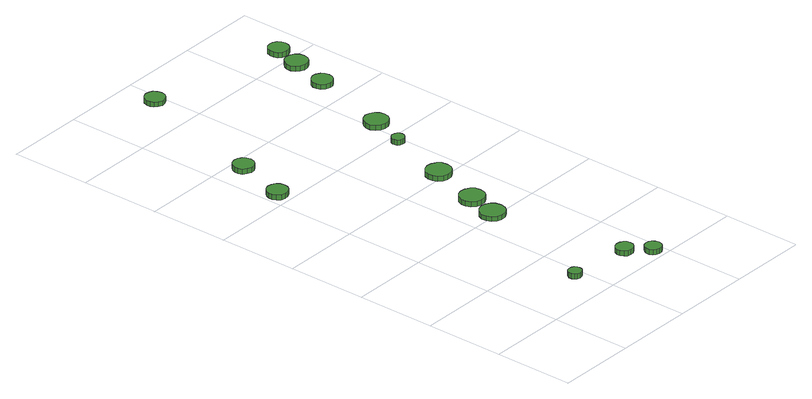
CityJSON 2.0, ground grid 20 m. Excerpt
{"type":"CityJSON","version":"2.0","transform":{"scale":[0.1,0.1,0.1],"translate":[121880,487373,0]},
"CityObjects":{
"tree1":{"type":"SolitaryVegetationObject","attributes":{"function":"something"},"geometry":[{"type":"MultiSurface","lod":"1","boundaries":[[[0,1,2,3,4,5,6,7,8,9,10,11,12,13,14]],[[15,16,17,18,19,20,21,22,23,24,25,26,27,28,29]],[[0,29,28,1]],[[1,28,27,2]],[[2,27,26,3]],[[3,26,25,4]],[[4,25,24,5]],[[5,24,23,6]],[[6,23,22,7]],[[7,22,21,8]],[[8,21,20,9]],[[9,20,19,10]],[[10,19,18,11]],[[11,18,17,12]],[[12,17,16,13]],[[13,16,15,14]],[[14,15,29,0]]]}]},
"tree2":{"type":"SolitaryVegetationObject","attributes":{"function":"something"},"geometry":[{"type":"MultiSurface","lod":"1","boundaries":[[[30,31,32,33,34,35,36,37,38,39,40,41,42,43,44]],[[45,46,47,48,49,50,51,52,53,54,55,56,57,58,59]],[[30,59,58,31]],[[31,58,57,32]],[[32,57,56,33]],[[33,56,55,34]],[[34,55,54,35]],[[35,54,53,36]],[[36,53,52,37]],[[37,52,51,38]],[[38,51,50,39]],[[39,50,49,40]],[[40,49,48,41]],[[41,48,47,42]],[[42,47,46,43]],[[43,46,45,44]],[[44,45,59,30]]]}]},
"tree3":{"type":"SolitaryVegetationObject","attributes":{"function":"something"},"geometry":[{"type":"MultiSurface","lod":"1","boundaries":[[[60,61,62,63,64,65,66,67,68,69,70,71,72,73,74]],[[75,76,77,78,79,80,81,82,83,84,85,86,87,88,89]],[[60,89,88,61]],[[61,88,87,62]],[[62,87,86,63]],[[63,86,85,64]],[[64,85,84,65]],[[65,84,83,66]],[[66,83,82,67]],[[67,82,81,68]],[[68,81,80,69]],[[69,80,79,70]],[[70,79,78,71]],[[71,78,77,72]],[[72,77,76,73]],[[73,76,75,74]],[[74,75,89,60]]]}]},
"tree4":{"type":"SolitaryVegetationObject","attributes":{"function":"something"},"geometry":[{"type":"MultiSurface","lod":"1","boundaries":[[[90,91,92,93,94,95,96,97,98,99,100,101,102,103,104]],[[105,106,107,108,109,110,111,112,113,114,115,116,117,118,119]],[[90,119,118,91]],[[91,118,117,92]],[[92,117,116,93]],[[93,116,115,94]],[[94,115,114,95]],[[95,114,113,96]],[[96,113,112,97]],[[97,112,111,98]],[[98,111,110,99]],[[99,110,109,100]],[[100,109,108,101]],[[101,108,107,102]],[[102,107,106,103]],[[103,106,105,104]],[[104,105,119,90]]]}]},
"tree5":{"type":"SolitaryVegetationObject","attributes":{"function":"something"},"geometry":[{"type":"MultiSurface","lod":"1","boundaries":[[[120,121,122,123,124,125,126,127,128,129,130,131,132,133,134]],[[135,136,137,138,139,140,141,142,143,144,145,146,147,148,149]],[[120,149,148,121]],[[121,148,147,122]],[[122,147,146,123]],[[123,146,145,124]],[[124,145,144,125]],[[125,144,143,126]],[[126,143,142,127]],[[127,142,141,128]],[[128,141,140,129]],[[129,140,139,130]],[[130,139,138,131]],[[131,138,137,132]],[[132,137,136,133]],[[133,136,135,134]],[[134,135,149,120]]]}]},
"tree6":{"type":"SolitaryVegetationObject","attributes":{"function":"something"},"geometry":[{"type":"MultiSurface","lod":"1","boundaries":[[[150,151,152,153,154,155,156,157,158,159,160,161,162,163,164]],[[165,166,167,168,169,170,171,172,173,174,175,176,177,178,179]],[[150,179,178,151]],[[151,178,177,152]],[[152,177,176,153]],[[153,176,175,154]],[[154,175,174,155]],[[155,174,173,156]],[[156,173,172,157]],[[157,172,171,158]],[[158,171,170,159]],[[159,170,169,160]],[[160,169,168,161]],[[161,168,167,162]],[[162,167,166,163]],[[163,166,165,164]],[[164,165,179,150]]]}]},
"tree7":{"type":"SolitaryVegetationObject","attributes":{"function":"something"},"geometry":[{"type":"MultiSurface","lod":"1","boundaries":[[[180,181,182,183,184,185,186,187,188,189,190,191,192,193,194]],[[195,196,197,198,199,200,201,202,203,204,205,206,207,208,209]],[[180,209,208,181]],[[181,208,207,182]],[[182,207,206,183]],[[183,206,205,184]],[[184,205,204,185]],[[185,204,203,186]],[[186,203,202,187]],[[187,202,201,188]],[[188,201,200,189]],[[189,200,199,190]],[[190,199,198,191]],[[191,198,197,192]],[[192,197,196,193]],[[193,196,195,194]],[[194,195,209,180]]]}]},
"tree8":{"type":"SolitaryVegetationObject","attributes":{"function":"something"},"geometry":[{"type":"MultiSurface","lod":"1","boundaries":[[[210,211,212,213,214,215,216,217,218,219,220,221,222,223,224]],[[225,226,227,228,229,230,231,232,233,234,235,236,237,238,239]],[[210,239,238,211]],[[211,238,237,212]],[[212,237,236,213]],[[213,236,235,214]],[[214,235,234,215]],[[215,234,233,216]],[[216,233,232,217]],[[217,232,231,218]],[[218,231,230,219]],[[219,230,229,220]],[[220,229,228,221]],[[221,228,227,222]],[[222,227,226,223]],[[223,226,225,224]],[[224,225,239,210]]]}]},
"tree9":{"type":"SolitaryVegetationObject","attributes":{"function":"something"},"geometry":[{"type":"MultiSurface","lod":"1","boundaries":[[[240,241,242,243,244,245,246,247,248,249,250,251,252,253,254]],[[255,256,257,258,259,260,261,262,263,264,265,266,267,268,269]],[[240,269,268,241]],[[241,268,267,242]],[[242,267,266,243]],[[243,266,265,244]],[[244,265,264,245]],[[245,264,263,246]],[[246,263,262,247]],[[247,262,261,248]],[[248,261,260,249]],[[249,260,259,250]],[[250,259,258,251]],[[251,258,257,252]],[[252,257,256,253]],[[253,256,255,254]],[[254,255,269,240]]]}]},
"tree10":{"type":"SolitaryVegetationObject","attributes":{"function":"something"},"geometry":[{"type":"MultiSurface","lod":"1","boundaries":[[[270,271,272,273,274,275,276,277,278,279,280,281,282,283,284]],[[285,286,287,288,289,290,291,292,293,294,295,296,297,298,299]],[[270,299,298,271]],[[271,298,297,272]],[[272,297,296,273]],[[273,296,295,274]],[[274,295,294,275]],[[275,294,293,276]],[[276,293,292,277]],[[277,292,291,278]],[[278,291,290,279]],[[279,290,289,280]],[[280,289,288,281]],[[281,288,287,282]],[[282,287,286,283]],[[283,286,285,284]],[[284,285,299,270]]]}]},
"tree11":{"type":"SolitaryVegetationObject","attributes":{"function":"something"},"geometry":[{"type":"MultiSurface","lod":"1","boundaries":[[[300,301,302,303,304,305,306,307,308,309,310,311,312,313,314]],[[315,316,317,318,319,320,321,322,323,324,325,326,327,328,329]],[[300,329,328,301]],[[301,328,327,302]],[[302,327,326,303]],[[303,326,325,304]],[[304,325,324,305]],[[305,324,323,306]],[[306,323,322,307]],[[307,322,321,308]],[[308,321,320,309]],[[309,320,319,310]],[[310,319,318,311]],[[311,318,317,312]],[[312,317,316,313]],[[313,316,315,314]],[[314,315,329,300]]]}]},
"tree12":{"type":"SolitaryVegetationObject","attributes":{"function":"something"},"geometry":[{"type":"MultiSurface","lod":"1","boundaries":[[[330,331,332,333,334,335,336,337,338,339,340,341,342,343,344]],[[345,346,347,348,349,350,351,352,353,354,355,356,357,358,359]],[[330,359,358,331]],[[331,358,357,332]],[[332,357,356,333]],[[333,356,355,334]],[[334,355,354,335]],[[335,354,353,336]],[[336,353,352,337]],[[337,352,351,338]],[[338,351,350,339]],[[339,350,349,340]],[[340,349,348,341]],[[341,348,347,342]],[[342,347,346,343]],[[343,346,345,344]],[[344,345,359,330]]]}]},
"tree13":{"type":"SolitaryVegetationObject","attributes":{"function":"something"},"geometry":[{"type":"MultiSurface","lod":"1","boundaries":[[[360,361,362,363,364,365,366,367,368,369,370,371,372,373,374]],[[375,376,377,378,379,380,381,382,383,384,385,386,387,388,389]],[[360,389,388,361]],[[361,388,387,362]],[[362,387,386,363]],[[363,386,385,364]],[[364,385,384,365]],[[365,384,383,366]],[[366,383,382,367]],[[367,382,381,368]],[[368,381,380,369]],[[369,380,379,370]],[[370,379,378,371]],[[371,378,377,372]],[[372,377,376,373]],[[373,376,375,374]],[[374,375,389,360]]]}]},
"tree14":{"type":"SolitaryVegetationObject","attributes":{"function":"something"},"geometry":[{"type":"MultiSurface","lod":"1","boundaries":[[[390,391,392,393,394,395,396,397,398,399,400,401,402,403,404]],[[405,406,407,408,409,410,411,412,413,414,415,416,417,418,419]],[[390,419,418,391]],[[391,418,417,392]],[[392,417,416,393]],[[393,416,415,394]],[[394,415,414,395]],[[395,414,413,396]],[[396,413,412,397]],[[397,412,411,398]],[[398,411,410,399]],[[399,410,409,400]],[[400,409,408,401]],[[401,408,407,402]],[[402,407,406,403]],[[403,406,405,404]],[[404,405,419,390]]]}]}
},
"vertices":[
[189,87,22],[188,94,22],[184,100,22],[178,103,22],[171,104,22],[164,102,22],[159,97,22],[156,91,22],[156,84,22],[159,78,22],[164,73,22],[171,71,22],[178,72,22],[184,75,22],[188,81,22],[188,81,9],[184,75,9],[178,72,9],[171,71,9],[164,73,9],[159,78,9],[156,84,9],[156,91,9],[159,97,9],[164,102,9],[171,104,9],[178,103,9],[184,100,9],[188,94,9],[189,87,9],
[61,837,16],[59,848,16],[53,857,16],[43,862,16],[32,863,16],[22,860,16],[14,852,16],[10,843,16],[10,832,16],[14,822,16],[22,815,16],[32,811,16],[43,813,16],[53,818,16],[59,827,16],[59,827,3],[53,818,3],[43,813,3],[32,811,3],[22,815,3],[14,822,3],[10,832,3],[10,843,3],[14,852,3],[22,860,3],[32,863,3],[43,862,3],[53,857,3],[59,848,3],[61,837,3],
[349,72,21],[347,81,21],[341,88,21],[334,92,21],[325,93,21],[316,91,21],[310,85,21],[306,76,21],[306,67,21],[310,59,21],[316,53,21],[325,51,21],[334,51,21],[341,56,21],[347,63,21],[347,63,8],[341,56,8],[334,51,8],[325,51,8],[316,53,8],[310,59,8],[306,67,8],[306,76,8],[310,85,8],[316,91,8],[325,93,8],[334,92,8],[341,88,8],[347,81,8],[349,72,8],
[99,967,18],[97,978,18],[91,986,18],[82,992,18],[71,993,18],[61,990,18],[52,982,18],[48,973,18],[48,962,18],[52,952,18],[61,945,18],[71,941,18],[82,942,18],[91,948,18],[97,957,18],[97,957,5],[91,948,5],[82,942,5],[71,941,5],[61,945,5],[52,952,5],[48,962,5],[48,973,5],[52,982,5],[61,990,5],[71,993,5],[82,992,5],[91,986,5],[97,978,5],[99,967,5],
[397,29,17],[395,38,17],[390,45,17],[383,49,17],[374,50,17],[366,47,17],[360,41,17],[356,34,17],[356,25,17],[360,17,17],[366,12,17],[374,9,17],[383,10,17],[390,14,17],[395,21,17],[395,21,4],[390,14,4],[383,10,4],[374,9,4],[366,12,4],[360,17,4],[356,25,4],[356,34,4],[360,41,4],[366,47,4],[374,50,4],[383,49,4],[390,45,4],[395,38,4],[397,29,4],
[296,404,20],[293,417,20],[286,427,20],[275,433,20],[262,435,20],[250,431,20],[240,422,20],[235,410,20],[235,398,20],[240,386,20],[250,377,20],[262,373,20],[275,374,20],[286,381,20],[293,391,20],[293,391,8],[286,381,8],[275,374,8],[262,373,8],[250,377,8],[240,386,8],[235,398,8],[235,410,8],[240,422,8],[250,431,8],[262,435,8],[275,433,8],[286,427,8],[293,417,8],[296,404,8],
[321,484,18],[319,497,18],[311,507,18],[300,513,18],[287,515,18],[275,511,18],[265,502,18],[260,490,18],[260,477,18],[265,466,18],[275,457,18],[287,453,18],[300,454,18],[311,461,18],[319,471,18],[319,471,5],[311,461,5],[300,454,5],[287,453,5],[275,457,5],[265,466,5],[260,477,5],[260,490,5],[265,502,5],[275,511,5],[287,515,5],[300,513,5],[311,507,5],[319,497,5],[321,484,5],
[362,615,17],[360,628,17],[352,638,17],[341,644,17],[328,646,17],[316,642,17],[306,633,17],[301,621,17],[301,608,17],[306,597,17],[316,588,17],[328,584,17],[341,585,17],[352,592,17],[360,602,17],[360,602,4],[352,592,4],[341,585,4],[328,584,4],[316,588,4],[306,597,4],[301,608,4],[301,621,4],[306,633,4],[316,642,4],[328,646,4],[341,644,4],[352,638,4],[360,628,4],[362,615,4],
[202,1310,17],[200,1320,17],[194,1329,17],[185,1334,17],[175,1335,17],[165,1332,17],[157,1325,17],[153,1315,17],[153,1305,17],[157,1296,17],[165,1289,17],[175,1285,17],[185,1287,17],[194,1292,17],[200,1300,17],[200,1300,5],[194,1292,5],[185,1287,5],[175,1285,5],[165,1289,5],[157,1296,5],[153,1305,5],[153,1315,5],[157,1325,5],[165,1332,5],[175,1335,5],[185,1334,5],[194,1329,5],[200,1320,5],[202,1310,5],
[402,777,18],[400,784,18],[396,789,18],[391,792,18],[384,793,18],[377,791,18],[372,787,18],[370,780,18],[370,774,18],[372,767,18],[377,763,18],[384,761,18],[391,762,18],[396,765,18],[400,770,18],[400,770,5],[396,765,5],[391,762,5],[384,761,5],[377,763,5],[372,767,5],[370,774,5],[370,780,5],[372,787,5],[377,791,5],[384,793,5],[391,792,5],[396,789,5],[400,784,5],[402,777,5],
[439,860,22],[437,872,22],[430,882,22],[419,888,22],[407,890,22],[395,886,22],[386,878,22],[381,866,22],[381,854,22],[386,843,22],[395,835,22],[407,831,22],[419,832,22],[430,838,22],[437,848,22],[437,848,9],[430,838,9],[419,832,9],[407,831,9],[395,835,9],[386,843,9],[381,854,9],[381,866,9],[386,878,9],[395,886,9],[407,890,9],[419,888,9],[430,882,9],[437,872,9],[439,860,9],
[497,1068,21],[495,1079,21],[489,1087,21],[479,1093,21],[469,1094,21],[458,1090,21],[450,1083,21],[446,1073,21],[446,1063,21],[450,1053,21],[458,1046,21],[469,1042,21],[479,1043,21],[489,1049,21],[495,1057,21],[495,1057,9],[489,1049,9],[479,1043,9],[469,1042,9],[458,1046,9],[450,1053,9],[446,1063,9],[446,1073,9],[450,1083,9],[458,1090,9],[469,1094,9],[479,1093,9],[489,1087,9],[495,1079,9],[497,1068,9],
[531,1169,18],[529,1180,18],[522,1190,18],[512,1195,18],[500,1197,18],[489,1193,18],[481,1185,18],[476,1175,18],[476,1163,18],[481,1153,18],[489,1145,18],[500,1141,18],[512,1143,18],[522,1148,18],[529,1158,18],[529,1158,5],[522,1148,5],[512,1143,5],[500,1141,5],[489,1145,5],[481,1153,5],[476,1163,5],[476,1175,5],[481,1185,5],[489,1193,5],[500,1197,5],[512,1195,5],[522,1190,5],[529,1180,5],[531,1169,5],
[550,1239,16],[548,1249,16],[542,1258,16],[533,1263,16],[523,1264,16],[513,1261,16],[505,1254,16],[501,1244,16],[501,1234,16],[505,1224,16],[513,1217,16],[523,1214,16],[533,1215,16],[542,1220,16],[548,1229,16],[548,1229,3],[542,1220,3],[533,1215,3],[523,1214,3],[513,1217,3],[505,1224,3],[501,1234,3],[501,1244,3],[505,1254,3],[513,1261,3],[523,1264,3],[533,1263,3],[542,1258,3],[548,1249,3],[550,1239,3]
]}
